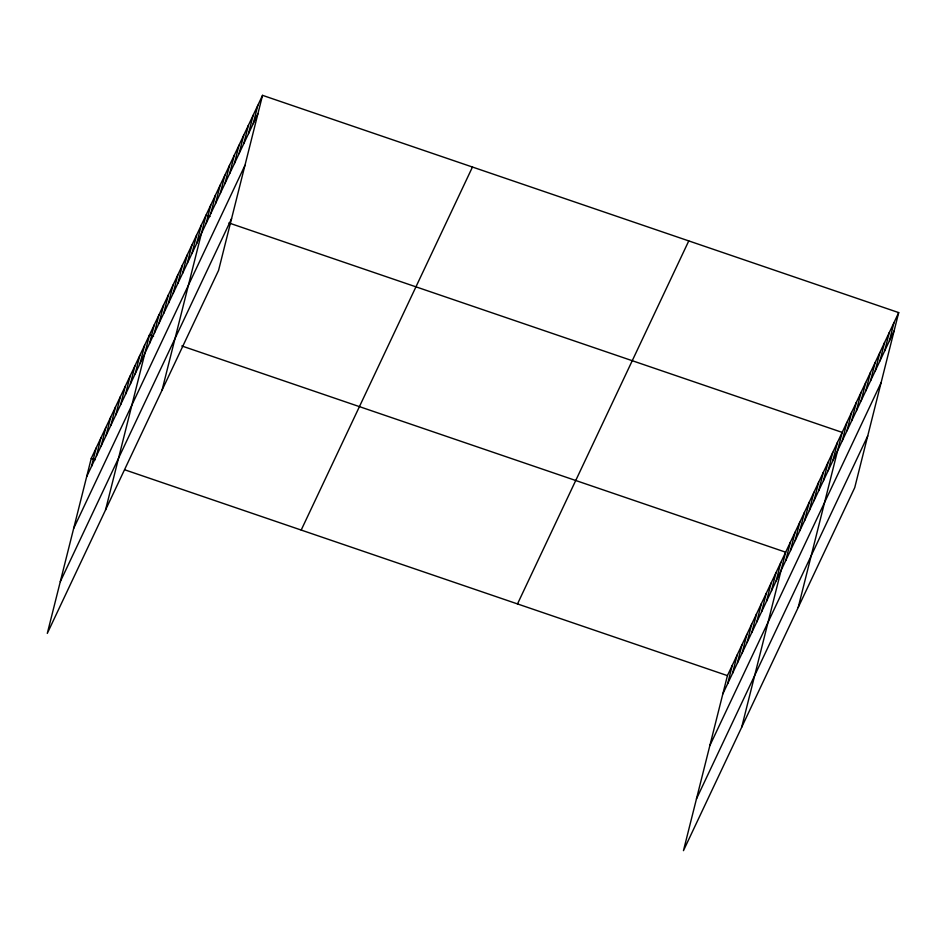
<?xml version="1.0" encoding="UTF-8"?>
<svg xmlns="http://www.w3.org/2000/svg" width="946" height="946" viewBox="0 0 946 946"><rect width="100%" height="100%" fill="white"/><g stroke="black" fill="none" stroke-linecap="round" stroke-linejoin="round"><path stroke-width="1.42" d="M262.539 95.345L91.265 458.361L47.3 633.394L218.573 270.379L262.539 95.345L898.7 312.606L854.735 487.639L683.461 850.655L727.427 675.621L898.7 312.606M91.526 466.378L96.114 448.073M96.374 456.09L100.974 437.797M101.222 445.803L105.822 427.509M106.082 435.527L110.682 417.221M110.93 425.239L115.53 406.934M115.79 414.951L120.379 396.646M120.639 404.663L125.239 386.37M125.487 394.376L130.087 376.082M130.347 384.1L134.935 365.795M135.195 373.812L139.795 355.507M140.055 363.524L144.643 345.219M105.538 509.977L149.503 334.931L153.536 336.315M149.61 343.256L154.21 324.951M154.328 333.276L158.916 314.971M159.034 323.284L163.634 304.99M163.741 313.303L168.341 295.01M168.447 303.323L173.047 285.018M173.165 293.343L177.765 275.038M177.872 283.351L182.472 265.057M182.578 273.37L187.178 255.077M187.296 263.39L191.884 245.085M192.003 253.41L196.602 235.105M196.709 243.429L201.309 225.124M162.05 390.178L206.015 215.144L210.059 216.516M206.133 223.457L210.733 205.152M210.84 213.477L215.44 195.172M215.558 203.496L220.146 185.191M220.264 193.504L224.864 175.211M224.971 183.524L229.571 165.231M229.689 173.544L234.277 155.239M234.395 163.563L238.995 145.258M239.102 153.571L243.701 135.278M243.82 143.591L248.408 125.298M248.526 133.611L253.126 115.306M253.232 123.63L257.832 105.325M727.675 683.639L732.275 665.334M732.535 673.351L737.135 655.046M737.383 663.063L741.983 644.77M742.243 652.775L746.832 634.482M747.092 642.5L751.692 624.194M751.94 632.212L756.54 613.907M756.8 621.924L761.388 603.619M761.648 611.636L766.248 593.343M766.508 601.349L771.096 583.055M771.357 591.073L775.957 572.768M776.205 580.785L780.805 562.48M741.688 727.226L785.653 552.192L181.798 345.964M785.771 560.517L790.371 542.212M790.478 550.525L795.078 532.231M795.196 540.544L799.784 522.251M799.902 530.564L804.502 512.259M804.608 520.584L809.208 502.279M809.327 510.592L813.915 492.298M814.033 500.611L818.633 482.318M818.739 490.631L823.339 472.326M823.458 480.651L828.046 462.346M828.164 470.67L832.764 452.365M832.87 460.678L837.47 442.385M798.211 607.438L842.177 432.393L228.897 222.949M842.295 440.718L846.895 422.413M847.001 430.737L851.601 412.432M851.707 420.745L856.307 402.452M856.426 410.765L861.014 392.472M861.132 400.785L865.732 382.48M865.838 390.804L870.438 372.499M870.557 380.812L875.145 362.519M875.263 370.832L879.863 352.539M879.969 360.852L884.569 342.547M884.687 350.871L889.275 332.566M889.394 340.891L893.994 322.586M86.665 476.666L257.939 113.65M73.682 528.388L244.955 165.361M60.296 581.672L231.569 218.656M301.195 530.056L472.468 167.04M517.497 603.926L688.771 240.911M722.827 693.926L894.1 330.899M709.831 745.649L881.116 382.622M696.445 798.932L867.73 435.917M91.265 458.361L95.298 459.744M124.907 469.855L727.427 675.621"/></g></svg>
